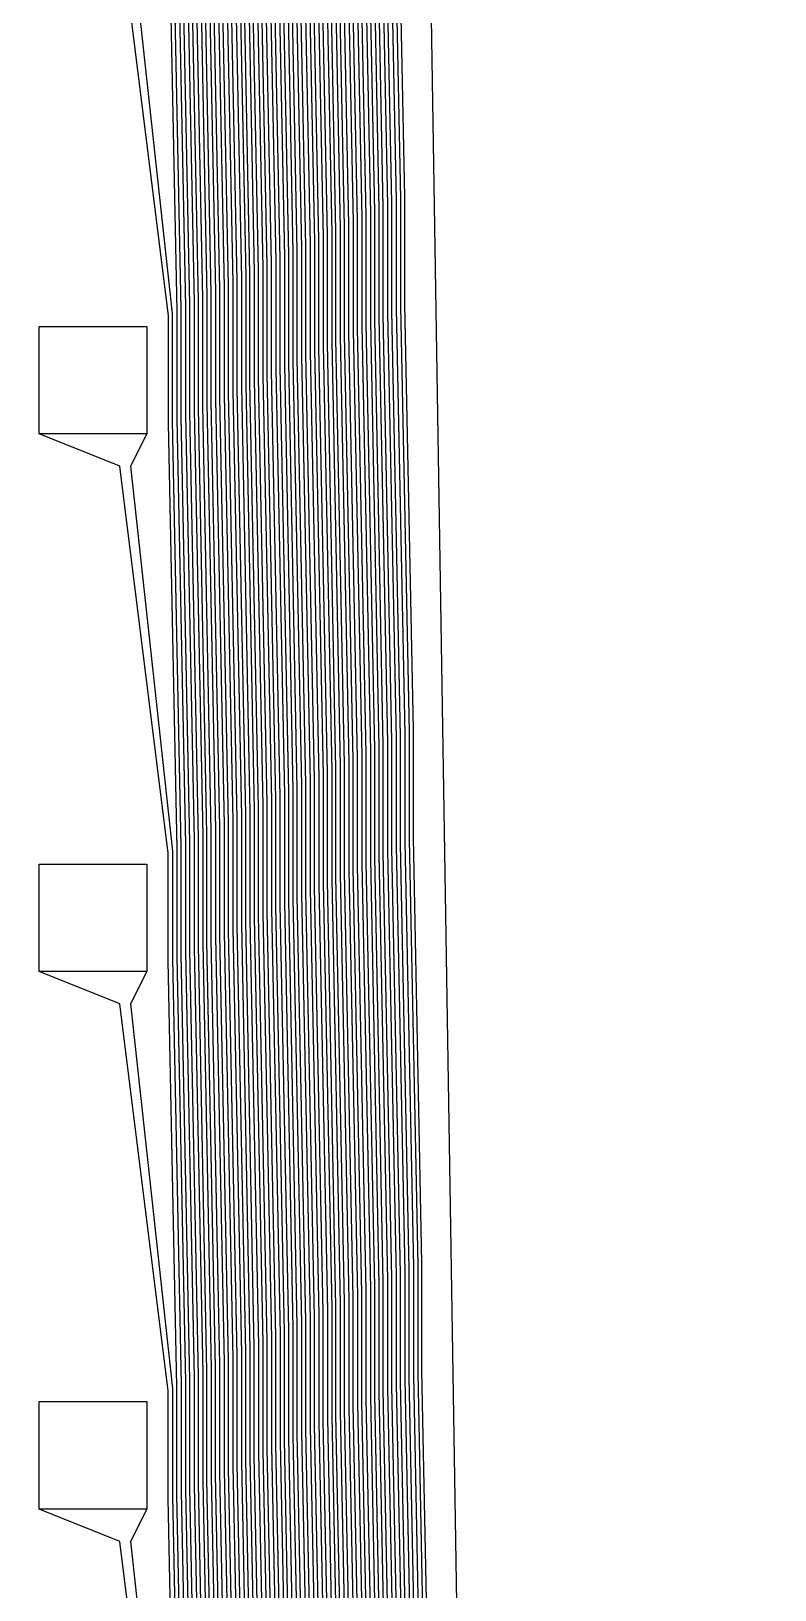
# Model space of a CAD drawing. Header units: inches. Extents: x 106592 to 209533, y 57057 to 74911.
# Drawn here: x 173236.2 to 173305.4, y 69969.2 to 70114.2 of the extents above; entities that cross this region are included whole.
import ezdxf

# ---------------------------------------------------------------- set-up
doc = ezdxf.new("R2010")
doc.units = ezdxf.units.IN
doc.header["$MEASUREMENT"] = 0
for name, color, linetype in [('metal', 221, 'Continuous'), ('nitride window', 40, 'Continuous'), ('profile', 140, 'Continuous')]:
    doc.layers.add(name, color=color, linetype=linetype)

msp = doc.modelspace()

# ---------------------------------------------------------------- linework, layer by layer
at = {"layer": 'metal'}
for points in [[(173265.73, 70386.15), (173266.53, 70346.55), (173266.53, 70336.55), (173267.33, 70296.95), (173267.33, 70286.95), (173268.13, 70247.36), (173268.13, 70237.36), (173268.93, 70197.76), (173268.93, 70187.76), (173269.73, 70148.16), (173269.73, 70138.16), (173270.53, 70098.56), (173270.53, 70088.56), (173271.33, 70048.97), (173271.33, 70038.97), (173272.13, 69999.37), (173272.13, 69989.37), (173272.93, 69949.77)], [(173273.33, 69949.97), (173272.53, 69989.57), (173272.53, 69999.57), (173271.73, 70039.17), (173271.73, 70049.17), (173270.93, 70088.76), (173270.93, 70098.76), (173270.13, 70138.36), (173270.13, 70148.36), (173269.33, 70187.96), (173269.33, 70197.96), (173268.53, 70237.56), (173268.53, 70247.56), (173267.73, 70287.15), (173267.73, 70297.15), (173266.93, 70336.75), (173266.93, 70346.75), (173266.13, 70386.35)], [(173262.93, 70384.74), (173263.73, 70345.14), (173263.73, 70335.14), (173264.53, 70295.54), (173264.53, 70285.54), (173265.33, 70245.95), (173265.33, 70235.95), (173266.13, 70196.35), (173266.13, 70186.35), (173266.93, 70146.75), (173266.93, 70136.75), (173267.73, 70097.15), (173267.73, 70087.15), (173268.53, 70047.56), (173268.53, 70037.56), (173269.33, 69997.96), (173269.33, 69987.96), (173270.13, 69948.36)], [(173270.53, 69948.56), (173269.73, 69988.16), (173269.73, 69998.16), (173268.93, 70037.76), (173268.93, 70047.76), (173268.13, 70087.36), (173268.13, 70097.36), (173267.33, 70136.95), (173267.33, 70146.95), (173266.53, 70186.55), (173266.53, 70196.55), (173265.73, 70236.15), (173265.73, 70246.15), (173264.93, 70285.75), (173264.93, 70295.75), (173264.13, 70335.34), (173264.13, 70345.34), (173263.33, 70384.94)], [(173263.73, 70385.14), (173264.53, 70345.54), (173264.53, 70335.54), (173265.33, 70295.95), (173265.33, 70285.95), (173266.13, 70246.35), (173266.13, 70236.35), (173266.93, 70196.75), (173266.93, 70186.75), (173267.73, 70147.15), (173267.73, 70137.15), (173268.53, 70097.56), (173268.53, 70087.56), (173269.33, 70047.96), (173269.33, 70037.96), (173270.13, 69998.36), (173270.13, 69988.36), (173270.93, 69948.76)], [(173271.33, 69948.97), (173270.53, 69988.56), (173270.53, 69998.56), (173269.73, 70038.16), (173269.73, 70048.16), (173268.93, 70087.76), (173268.93, 70097.76), (173268.13, 70137.36), (173268.13, 70147.36), (173267.33, 70186.95), (173267.33, 70196.95), (173266.53, 70236.55), (173266.53, 70246.55), (173265.73, 70286.15), (173265.73, 70296.15), (173264.93, 70335.75), (173264.93, 70345.75), (173264.13, 70385.34)], [(173264.53, 70385.54), (173265.33, 70345.95), (173265.33, 70335.95), (173266.13, 70296.35), (173266.13, 70286.35), (173266.93, 70246.75), (173266.93, 70236.75), (173267.73, 70197.15), (173267.73, 70187.15), (173268.53, 70147.56), (173268.53, 70137.56), (173269.33, 70097.96), (173269.33, 70087.96), (173270.13, 70048.36), (173270.13, 70038.36), (173270.93, 69998.76), (173270.93, 69988.76), (173271.73, 69949.17)], [(173272.13, 69949.37), (173271.33, 69988.97), (173271.33, 69998.97), (173270.53, 70038.56), (173270.53, 70048.56), (173269.73, 70088.16), (173269.73, 70098.16), (173268.93, 70137.76), (173268.93, 70147.76), (173268.13, 70187.36), (173268.13, 70197.36), (173267.33, 70236.95), (173267.33, 70246.95), (173266.53, 70286.55), (173266.53, 70296.55), (173265.73, 70336.15), (173265.73, 70346.15), (173264.93, 70385.75)], [(173265.33, 70385.95), (173266.13, 70346.35), (173266.13, 70336.35), (173266.93, 70296.75), (173266.93, 70286.75), (173267.73, 70247.15), (173267.73, 70237.15), (173268.53, 70197.56), (173268.53, 70187.56), (173269.33, 70147.96), (173269.33, 70137.96), (173270.13, 70098.36), (173270.13, 70088.36), (173270.93, 70048.76), (173270.93, 70038.76), (173271.73, 69999.17), (173271.73, 69989.17), (173272.53, 69949.57)], [(173260.13, 70383.33), (173260.93, 70343.73), (173260.93, 70333.73), (173261.73, 70294.14), (173261.73, 70284.14), (173262.53, 70244.54), (173262.53, 70234.54), (173263.33, 70194.94), (173263.33, 70184.94), (173264.13, 70145.34), (173264.13, 70135.34), (173264.93, 70095.75), (173264.93, 70085.75), (173265.73, 70046.15), (173265.73, 70036.15), (173266.53, 69996.55), (173266.53, 69986.55), (173267.33, 69946.95)], [(173267.73, 69947.15), (173266.93, 69986.75), (173266.93, 69996.75), (173266.13, 70036.35), (173266.13, 70046.35), (173265.33, 70085.95), (173265.33, 70095.95), (173264.53, 70135.54), (173264.53, 70145.54), (173263.73, 70185.14), (173263.73, 70195.14), (173262.93, 70234.74), (173262.93, 70244.74), (173262.13, 70284.34), (173262.13, 70294.34), (173261.33, 70333.93), (173261.33, 70343.93), (173260.53, 70383.53)], [(173268.13, 69947.36), (173267.33, 69986.95), (173267.33, 69996.95), (173266.53, 70036.55), (173266.53, 70046.55), (173265.73, 70086.15), (173265.73, 70096.15), (173264.93, 70135.75), (173264.93, 70145.75), (173264.13, 70185.34), (173264.13, 70195.34), (173263.33, 70234.94), (173263.33, 70244.94), (173262.53, 70284.54), (173262.53, 70294.54), (173261.73, 70334.14), (173261.73, 70344.14), (173260.93, 70383.73)], [(173261.33, 70383.93), (173262.13, 70344.34), (173262.13, 70334.34), (173262.93, 70294.74), (173262.93, 70284.74), (173263.73, 70245.14), (173263.73, 70235.14), (173264.53, 70195.54), (173264.53, 70185.54), (173265.33, 70145.95), (173265.33, 70135.95), (173266.13, 70096.35), (173266.13, 70086.35), (173266.93, 70046.75), (173266.93, 70036.75), (173267.73, 69997.15), (173267.73, 69987.15), (173268.53, 69947.56)], [(173268.93, 69947.76), (173268.13, 69987.36), (173268.13, 69997.36), (173267.33, 70036.95), (173267.33, 70046.95), (173266.53, 70086.55), (173266.53, 70096.55), (173265.73, 70136.15), (173265.73, 70146.15), (173264.93, 70185.75), (173264.93, 70195.75), (173264.13, 70235.34), (173264.13, 70245.34), (173263.33, 70284.94), (173263.33, 70294.94), (173262.53, 70334.54), (173262.53, 70344.54), (173261.73, 70384.14)], [(173262.13, 70384.34), (173262.93, 70344.74), (173262.93, 70334.74), (173263.73, 70295.14), (173263.73, 70285.14), (173264.53, 70245.54), (173264.53, 70235.54), (173265.33, 70195.95), (173265.33, 70185.95), (173266.13, 70146.35), (173266.13, 70136.35), (173266.93, 70096.75), (173266.93, 70086.75), (173267.73, 70047.15), (173267.73, 70037.15), (173268.53, 69997.56), (173268.53, 69987.56), (173269.33, 69947.96)], [(173269.73, 69948.16), (173268.93, 69987.76), (173268.93, 69997.76), (173268.13, 70037.36), (173268.13, 70047.36), (173267.33, 70086.95), (173267.33, 70096.95), (173266.53, 70136.55), (173266.53, 70146.55), (173265.73, 70186.15), (173265.73, 70196.15), (173264.93, 70235.75), (173264.93, 70245.75), (173264.13, 70285.34), (173264.13, 70295.34), (173263.33, 70334.94), (173263.33, 70344.94), (173262.53, 70384.54)], [(173264.13, 69945.34), (173263.33, 69984.94), (173263.33, 69994.94), (173262.53, 70034.54), (173262.53, 70044.54), (173261.73, 70084.14), (173261.73, 70094.14), (173260.93, 70133.73), (173260.93, 70143.73), (173260.13, 70183.33), (173260.13, 70193.33), (173259.33, 70232.93), (173259.33, 70242.93), (173258.53, 70282.53), (173258.53, 70292.53), (173257.73, 70332.12), (173257.73, 70342.12), (173256.93, 70381.72)], [(173257.33, 70381.92), (173258.13, 70342.32), (173258.13, 70332.32), (173258.93, 70292.73), (173258.93, 70282.73), (173259.73, 70243.13), (173259.73, 70233.13), (173260.53, 70193.53), (173260.53, 70183.53), (173261.33, 70143.93), (173261.33, 70133.93), (173262.13, 70094.34), (173262.13, 70084.34), (173262.93, 70044.74), (173262.93, 70034.74), (173263.73, 69995.14), (173263.73, 69985.14), (173264.53, 69945.54)], [(173257.73, 70382.12), (173258.53, 70342.53), (173258.53, 70332.53), (173259.33, 70292.93), (173259.33, 70282.93), (173260.13, 70243.33), (173260.13, 70233.33), (173260.93, 70193.73), (173260.93, 70183.73), (173261.73, 70144.14), (173261.73, 70134.14), (173262.53, 70094.54), (173262.53, 70084.54), (173263.33, 70044.94), (173263.33, 70034.94), (173264.13, 69995.34), (173264.13, 69985.34), (173264.93, 69945.75)], [(173265.33, 69945.95), (173264.53, 69985.54), (173264.53, 69995.54), (173263.73, 70035.14), (173263.73, 70045.14), (173262.93, 70084.74), (173262.93, 70094.74), (173262.13, 70134.34), (173262.13, 70144.34), (173261.33, 70183.93), (173261.33, 70193.93), (173260.53, 70233.53), (173260.53, 70243.53), (173259.73, 70283.13), (173259.73, 70293.13), (173258.93, 70332.73), (173258.93, 70342.73), (173258.13, 70382.32)], [(173258.53, 70382.53), (173259.33, 70342.93), (173259.33, 70332.93), (173260.13, 70293.33), (173260.13, 70283.33), (173260.93, 70243.73), (173260.93, 70233.73), (173261.73, 70194.14), (173261.73, 70184.14), (173262.53, 70144.54), (173262.53, 70134.54), (173263.33, 70094.94), (173263.33, 70084.94), (173264.13, 70045.34), (173264.13, 70035.34), (173264.93, 69995.75), (173264.93, 69985.75), (173265.73, 69946.15)], [(173266.13, 69946.35), (173265.33, 69985.95), (173265.33, 69995.95), (173264.53, 70035.54), (173264.53, 70045.54), (173263.73, 70085.14), (173263.73, 70095.14), (173262.93, 70134.74), (173262.93, 70144.74), (173262.13, 70184.34), (173262.13, 70194.34), (173261.33, 70233.93), (173261.33, 70243.93), (173260.53, 70283.53), (173260.53, 70293.53), (173259.73, 70333.13), (173259.73, 70343.13), (173258.93, 70382.73)], [(173259.33, 70382.93), (173260.13, 70343.33), (173260.13, 70333.33), (173260.93, 70293.73), (173260.93, 70283.73), (173261.73, 70244.14), (173261.73, 70234.14), (173262.53, 70194.54), (173262.53, 70184.54), (173263.33, 70144.94), (173263.33, 70134.94), (173264.13, 70095.34), (173264.13, 70085.34), (173264.93, 70045.75), (173264.93, 70035.75), (173265.73, 69996.15), (173265.73, 69986.15), (173266.53, 69946.55)], [(173266.93, 69946.75), (173266.13, 69986.35), (173266.13, 69996.35), (173265.33, 70035.95), (173265.33, 70045.95), (173264.53, 70085.54), (173264.53, 70095.54), (173263.73, 70135.14), (173263.73, 70145.14), (173262.93, 70184.74), (173262.93, 70194.74), (173262.13, 70234.34), (173262.13, 70244.34), (173261.33, 70283.93), (173261.33, 70293.93), (173260.53, 70333.53), (173260.53, 70343.53), (173259.73, 70383.13)], [(173254.13, 70380.31), (173254.93, 70340.71), (173254.93, 70330.71), (173255.73, 70291.12), (173255.73, 70281.12), (173256.53, 70241.52), (173256.53, 70231.52), (173257.33, 70191.92), (173257.33, 70181.92), (173258.13, 70142.32), (173258.13, 70132.32), (173258.93, 70092.73), (173258.93, 70082.73), (173259.73, 70043.13), (173259.73, 70033.13), (173260.53, 69993.53), (173260.53, 69983.53), (173261.33, 69943.93)], [(173261.73, 69944.14), (173260.93, 69983.73), (173260.93, 69993.73), (173260.13, 70033.33), (173260.13, 70043.33), (173259.33, 70082.93), (173259.33, 70092.93), (173258.53, 70132.53), (173258.53, 70142.53), (173257.73, 70182.12), (173257.73, 70192.12), (173256.93, 70231.72), (173256.93, 70241.72), (173256.13, 70281.32), (173256.13, 70291.32), (173255.33, 70330.91), (173255.33, 70340.91), (173254.53, 70380.51)], [(173254.93, 70380.71), (173255.73, 70341.12), (173255.73, 70331.12), (173256.53, 70291.52), (173256.53, 70281.52), (173257.33, 70241.92), (173257.33, 70231.92), (173258.13, 70192.32), (173258.13, 70182.32), (173258.93, 70142.73), (173258.93, 70132.73), (173259.73, 70093.13), (173259.73, 70083.13), (173260.53, 70043.53), (173260.53, 70033.53), (173261.33, 69993.93), (173261.33, 69983.93), (173262.13, 69944.34)], [(173262.53, 69944.54), (173261.73, 69984.14), (173261.73, 69994.14), (173260.93, 70033.73), (173260.93, 70043.73), (173260.13, 70083.33), (173260.13, 70093.33), (173259.33, 70132.93), (173259.33, 70142.93), (173258.53, 70182.53), (173258.53, 70192.53), (173257.73, 70232.12), (173257.73, 70242.12), (173256.93, 70281.72), (173256.93, 70291.72), (173256.13, 70331.32), (173256.13, 70341.32), (173255.33, 70380.91)], [(173255.73, 70381.12), (173256.53, 70341.52), (173256.53, 70331.52), (173257.33, 70291.92), (173257.33, 70281.92), (173258.13, 70242.32), (173258.13, 70232.32), (173258.93, 70192.73), (173258.93, 70182.73), (173259.73, 70143.13), (173259.73, 70133.13), (173260.53, 70093.53), (173260.53, 70083.53), (173261.33, 70043.93), (173261.33, 70033.93), (173262.13, 69994.34), (173262.13, 69984.34), (173262.93, 69944.74)], [(173263.33, 69944.94), (173262.53, 69984.54), (173262.53, 69994.54), (173261.73, 70034.14), (173261.73, 70044.14), (173260.93, 70083.73), (173260.93, 70093.73), (173260.13, 70133.33), (173260.13, 70143.33), (173259.33, 70182.93), (173259.33, 70192.93), (173258.53, 70232.53), (173258.53, 70242.53), (173257.73, 70282.12), (173257.73, 70292.12), (173256.93, 70331.72), (173256.93, 70341.72), (173256.13, 70381.32)], [(173256.53, 70381.52), (173257.33, 70341.92), (173257.33, 70331.92), (173258.13, 70292.32), (173258.13, 70282.32), (173258.93, 70242.73), (173258.93, 70232.73), (173259.73, 70193.13), (173259.73, 70183.13), (173260.53, 70143.53), (173260.53, 70133.53), (173261.33, 70093.93), (173261.33, 70083.93), (173262.13, 70044.34), (173262.13, 70034.34), (173262.93, 69994.74), (173262.93, 69984.74), (173263.73, 69945.14)], [(173251.33, 70378.9), (173252.13, 70339.3), (173252.13, 70329.3), (173252.93, 70289.71), (173252.93, 70279.71), (173253.73, 70240.11), (173253.73, 70230.11), (173254.53, 70190.51), (173254.53, 70180.51), (173255.33, 70140.91), (173255.33, 70130.91), (173256.13, 70091.32), (173256.13, 70081.32), (173256.93, 70041.72), (173256.93, 70031.72), (173257.73, 69992.12), (173257.73, 69982.12), (173258.53, 69942.53)], [(173258.93, 69942.73), (173258.13, 69982.32), (173258.13, 69992.32), (173257.33, 70031.92), (173257.33, 70041.92), (173256.53, 70081.52), (173256.53, 70091.52), (173255.73, 70131.12), (173255.73, 70141.12), (173254.93, 70180.71), (173254.93, 70190.71), (173254.13, 70230.31), (173254.13, 70240.31), (173253.33, 70279.91), (173253.33, 70289.91), (173252.53, 70329.51), (173252.53, 70339.51), (173251.73, 70379.1)], [(173252.13, 70379.3), (173252.93, 70339.71), (173252.93, 70329.71), (173253.73, 70290.11), (173253.73, 70280.11), (173254.53, 70240.51), (173254.53, 70230.51), (173255.33, 70190.91), (173255.33, 70180.91), (173256.13, 70141.32), (173256.13, 70131.32), (173256.93, 70091.72), (173256.93, 70081.72), (173257.73, 70042.12), (173257.73, 70032.12), (173258.53, 69992.53), (173258.53, 69982.53), (173259.33, 69942.93)], [(173259.73, 69943.13), (173258.93, 69982.73), (173258.93, 69992.73), (173258.13, 70032.32), (173258.13, 70042.32), (173257.33, 70081.92), (173257.33, 70091.92), (173256.53, 70131.52), (173256.53, 70141.52), (173255.73, 70181.12), (173255.73, 70191.12), (173254.93, 70230.71), (173254.93, 70240.71), (173254.13, 70280.31), (173254.13, 70290.31), (173253.33, 70329.91), (173253.33, 70339.91), (173252.53, 70379.51)], [(173252.93, 70379.71), (173253.73, 70340.11), (173253.73, 70330.11), (173254.53, 70290.51), (173254.53, 70280.51), (173255.33, 70240.91), (173255.33, 70230.91), (173256.13, 70191.32), (173256.13, 70181.32), (173256.93, 70141.72), (173256.93, 70131.72), (173257.73, 70092.12), (173257.73, 70082.12), (173258.53, 70042.53), (173258.53, 70032.53), (173259.33, 69992.93), (173259.33, 69982.93), (173260.13, 69943.33)], [(173260.53, 69943.53), (173259.73, 69983.13), (173259.73, 69993.13), (173258.93, 70032.73), (173258.93, 70042.73), (173258.13, 70082.32), (173258.13, 70092.32), (173257.33, 70131.92), (173257.33, 70141.92), (173256.53, 70181.52), (173256.53, 70191.52), (173255.73, 70231.12), (173255.73, 70241.12), (173254.93, 70280.71), (173254.93, 70290.71), (173254.13, 70330.31), (173254.13, 70340.31), (173253.33, 70379.91)], [(173260.93, 69943.73), (173260.13, 69983.33), (173260.13, 69993.33), (173259.33, 70032.93), (173259.33, 70042.93), (173258.53, 70082.53), (173258.53, 70092.53), (173257.73, 70132.12), (173257.73, 70142.12), (173256.93, 70181.72), (173256.93, 70191.72), (173256.13, 70231.32), (173256.13, 70241.32), (173255.33, 70280.91), (173255.33, 70290.91), (173254.53, 70330.51), (173254.53, 70340.51), (173253.73, 70380.11)], [(173256.13, 69941.32), (173255.33, 69980.91), (173255.33, 69990.91), (173254.53, 70030.51), (173254.53, 70040.51), (173253.73, 70080.11), (173253.73, 70090.11), (173252.93, 70129.71), (173252.93, 70139.71), (173252.13, 70179.3), (173252.13, 70189.3), (173251.33, 70228.9), (173251.33, 70238.9), (173250.53, 70278.5), (173250.53, 70288.5), (173249.73, 70328.1), (173249.73, 70338.1), (173248.93, 70377.69)], [(173249.33, 70377.9), (173250.13, 70338.3), (173250.13, 70328.3), (173250.93, 70288.7), (173250.93, 70278.7), (173251.73, 70239.1), (173251.73, 70229.1), (173252.53, 70189.51), (173252.53, 70179.51), (173253.33, 70139.91), (173253.33, 70129.91), (173254.13, 70090.31), (173254.13, 70080.31), (173254.93, 70040.71), (173254.93, 70030.71), (173255.73, 69991.12), (173255.73, 69981.12), (173256.53, 69941.52)], [(173256.93, 69941.72), (173256.13, 69981.32), (173256.13, 69991.32), (173255.33, 70030.91), (173255.33, 70040.91), (173254.53, 70080.51), (173254.53, 70090.51), (173253.73, 70130.11), (173253.73, 70140.11), (173252.93, 70179.71), (173252.93, 70189.71), (173252.13, 70229.3), (173252.13, 70239.3), (173251.33, 70278.9), (173251.33, 70288.9), (173250.53, 70328.5), (173250.53, 70338.5), (173249.73, 70378.1)], [(173250.13, 70378.3), (173250.93, 70338.7), (173250.93, 70328.7), (173251.73, 70289.1), (173251.73, 70279.1), (173252.53, 70239.51), (173252.53, 70229.51), (173253.33, 70189.91), (173253.33, 70179.91), (173254.13, 70140.31), (173254.13, 70130.31), (173254.93, 70090.71), (173254.93, 70080.71), (173255.73, 70041.12), (173255.73, 70031.12), (173256.53, 69991.52), (173256.53, 69981.52), (173257.33, 69941.92)], [(173257.73, 69942.12), (173256.93, 69981.72), (173256.93, 69991.72), (173256.13, 70031.32), (173256.13, 70041.32), (173255.33, 70080.91), (173255.33, 70090.91), (173254.53, 70130.51), (173254.53, 70140.51), (173253.73, 70180.11), (173253.73, 70190.11), (173252.93, 70229.71), (173252.93, 70239.71), (173252.13, 70279.3), (173252.13, 70289.3), (173251.33, 70328.9), (173251.33, 70338.9), (173250.53, 70378.5)], [(173250.93, 70378.7), (173251.73, 70339.1), (173251.73, 70329.1), (173252.53, 70289.51), (173252.53, 70279.51), (173253.33, 70239.91), (173253.33, 70229.91), (173254.13, 70190.31), (173254.13, 70180.31), (173254.93, 70140.71), (173254.93, 70130.71), (173255.73, 70091.12), (173255.73, 70081.12), (173256.53, 70041.52), (173256.53, 70031.52), (173257.33, 69991.92), (173257.33, 69981.92), (173258.13, 69942.32)], [(173255.33, 69940.91), (173254.53, 69980.51), (173254.53, 69990.51), (173253.73, 70030.11), (173253.73, 70040.11), (173252.93, 70079.71), (173252.93, 70089.71), (173252.13, 70129.3), (173252.13, 70139.3), (173251.33, 70178.9), (173251.33, 70188.9), (173250.53, 70228.5), (173250.53, 70238.5), (173249.73, 70278.1), (173249.73, 70288.1), (173248.93, 70327.69), (173248.93, 70337.69), (173244.43, 70373.69)], [(173245.43, 70373.69), (173249.33, 70337.9), (173249.33, 70327.9), (173250.13, 70288.3), (173250.13, 70278.3), (173250.93, 70238.7), (173250.93, 70228.7), (173251.73, 70189.1), (173251.73, 70179.1), (173252.53, 70139.51), (173252.53, 70129.51), (173253.33, 70089.91), (173253.33, 70079.91), (173254.13, 70040.31), (173254.13, 70030.31), (173254.93, 69990.71), (173254.93, 69980.71), (173255.73, 69941.12)], [(173254.53, 69940.51), (173253.73, 69980.11), (173253.73, 69990.11), (173252.93, 70029.71), (173252.93, 70039.71), (173252.13, 70079.3), (173252.13, 70089.3), (173251.33, 70128.9), (173251.33, 70138.9), (173250.53, 70178.5), (173250.53, 70188.5), (173249.73, 70228.1)], [(173250.13, 70228.3), (173250.93, 70188.7), (173250.93, 70178.7), (173251.73, 70139.1), (173251.73, 70129.1), (173252.53, 70089.51), (173252.53, 70079.51), (173253.33, 70039.91), (173253.33, 70029.91), (173254.13, 69990.31), (173254.13, 69980.31), (173254.93, 69940.71)], [(173248.93, 70227.69), (173249.73, 70188.1), (173249.73, 70178.1), (173250.53, 70138.5), (173250.53, 70128.5), (173251.33, 70088.9), (173251.33, 70078.9), (173252.13, 70039.3), (173252.13, 70029.3), (173252.93, 69989.71), (173252.93, 69979.71), (173253.73, 69940.11)], [(173254.13, 69940.31), (173253.33, 69979.91), (173253.33, 69989.91), (173252.53, 70029.51), (173252.53, 70039.51), (173251.73, 70079.1), (173251.73, 70089.1), (173250.93, 70128.7), (173250.93, 70138.7), (173250.13, 70178.3), (173250.13, 70188.3), (173249.33, 70227.9)], [(173244.43, 70223.69), (173248.93, 70187.69), (173248.93, 70177.69), (173249.73, 70138.1), (173249.73, 70128.1), (173250.53, 70088.5), (173250.53, 70078.5), (173251.33, 70038.9), (173251.33, 70028.9), (173252.13, 69989.3), (173252.13, 69979.3), (173252.93, 69939.71)], [(173253.33, 69939.91), (173252.53, 69979.51), (173252.53, 69989.51), (173251.73, 70029.1), (173251.73, 70039.1), (173250.93, 70078.7), (173250.93, 70088.7), (173250.13, 70128.3), (173250.13, 70138.3), (173249.33, 70177.9), (173249.33, 70187.9), (173245.43, 70223.69)], [(173252.53, 69939.51), (173251.73, 69979.1), (173251.73, 69989.1), (173250.93, 70028.7), (173250.93, 70038.7), (173250.13, 70078.3), (173250.13, 70088.3), (173249.33, 70127.9), (173249.33, 70137.9), (173245.43, 70173.69), (173246.93, 70176.69), (173246.93, 70186.69), (173236.93, 70186.69), (173236.93, 70176.69), (173244.43, 70173.69), (173248.93, 70137.69), (173248.93, 70127.69), (173249.73, 70088.1), (173249.73, 70078.1), (173250.53, 70038.5), (173250.53, 70028.5), (173251.33, 69988.9), (173251.33, 69978.9), (173252.13, 69939.3)], [(173251.73, 69939.1), (173250.93, 69978.7), (173250.93, 69988.7), (173250.13, 70028.3), (173250.13, 70038.3), (173249.33, 70077.9), (173249.33, 70087.9), (173245.43, 70123.69), (173246.93, 70126.69), (173246.93, 70136.69), (173236.93, 70136.69), (173236.93, 70126.69), (173244.43, 70123.69), (173248.93, 70087.69), (173248.93, 70077.69), (173249.73, 70038.1), (173249.73, 70028.1), (173250.53, 69988.5), (173250.53, 69978.5), (173251.33, 69938.9)], [(173250.53, 69938.5), (173249.73, 69978.1), (173249.73, 69988.1), (173248.93, 70027.69), (173248.93, 70037.69), (173244.43, 70073.69), (173236.93, 70076.69), (173236.93, 70086.69), (173246.93, 70086.69), (173246.93, 70076.69), (173245.43, 70073.69), (173249.33, 70037.9), (173249.33, 70027.9), (173250.13, 69988.3), (173250.13, 69978.3), (173250.93, 69938.7)], [(173249.73, 69938.1), (173248.93, 69977.69), (173248.93, 69987.69), (173244.43, 70023.69), (173236.93, 70026.69), (173236.93, 70036.69), (173246.93, 70036.69), (173246.93, 70026.69), (173245.43, 70023.69), (173249.33, 69987.9), (173249.33, 69977.9), (173250.13, 69938.3)], [(173248.93, 69937.69), (173244.43, 69973.69), (173236.93, 69976.69), (173236.93, 69986.69), (173246.93, 69986.69), (173246.93, 69976.69), (173245.43, 69973.69), (173249.33, 69937.9)]]:
    msp.add_lwpolyline(points, dxfattribs=at)
at = {"layer": 'nitride window'}
for points in [[(173236.93, 70076.69), (173236.93, 70086.69), (173246.93, 70086.69), (173246.93, 70076.69)], [(173236.93, 70026.69), (173236.93, 70036.69), (173246.93, 70036.69), (173246.93, 70026.69)], [(173236.93, 69976.69), (173236.93, 69986.69), (173246.93, 69986.69), (173246.93, 69976.69)]]:
    msp.add_lwpolyline(points, close=True, dxfattribs=at)
at = {"layer": 'profile'}
msp.add_lwpolyline([(173138.55, 64359.69), (173138.55, 67639.69), (173138.53, 68210.98), (173155.53, 69126.01), (173179.53, 70633.93), (173179.53, 70633.93), (173189.73, 71138.3), (173196.93, 71186.69), (173221.95, 71319.29), (173246.93, 71186.69), (173254.13, 71138.3), (173265.13, 70634.34), (173289.12, 69126.21), (173305.33, 68210.98), (173305.35, 67639.69), (173305.35, 64359.69)], dxfattribs=at)

doc.saveas('drawing.dxf')
